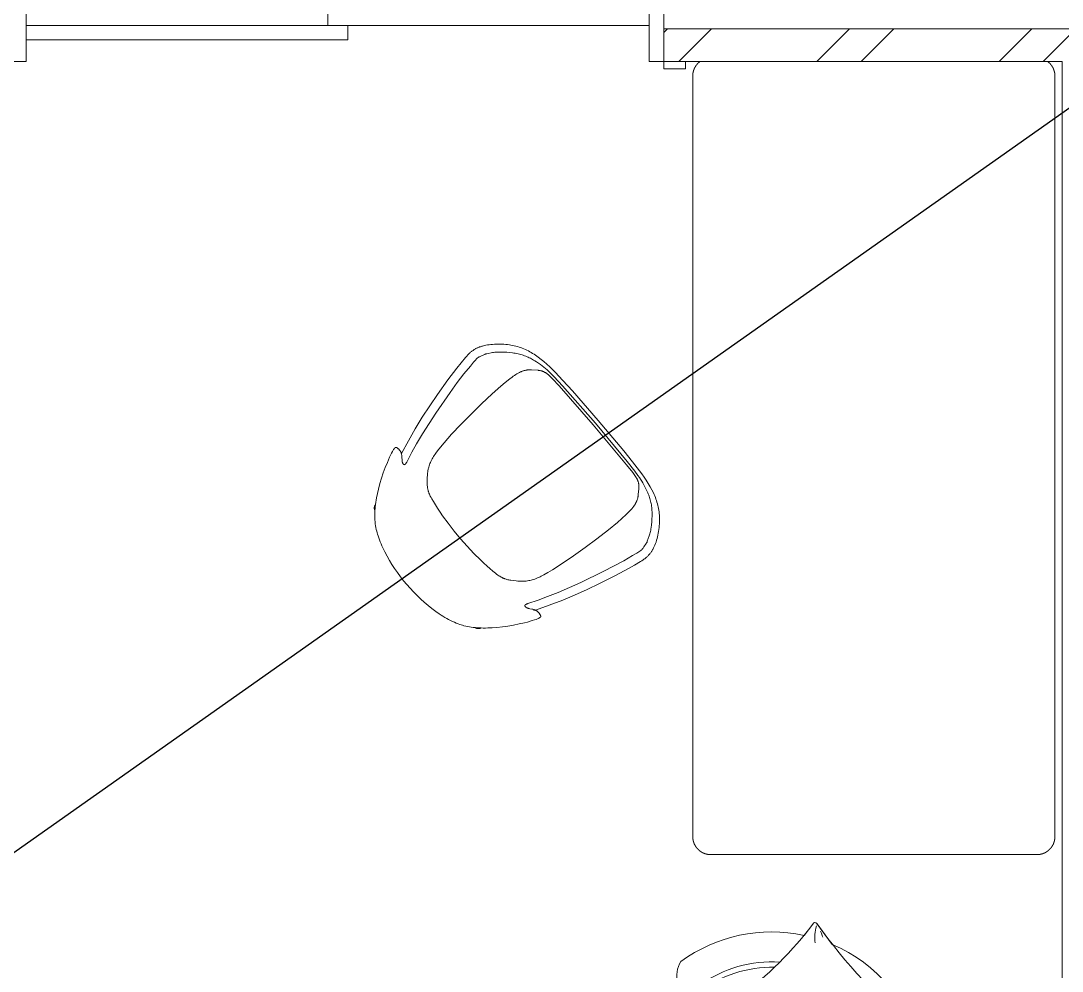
# Model space of a CAD drawing. Header units: millimetres. Extents: x -1971 to 39113, y -25802 to 13528.
# Drawn here: x 23679 to 26554, y 2747 to 5371 of the extents above; entities that cross this region are included whole.
import ezdxf

# ---------------------------------------------------------------- set-up
doc = ezdxf.new("R2010")
doc.units = ezdxf.units.MM
doc.linetypes.add('T-swing', pattern=[1.2, 0, -0.6, 0, -0.6])
for name, color, linetype, lineweight in [('A-DOOR', 31, 'Continuous', 9), ('A-DOOR-FRAM', 31, 'Continuous', 9), ('A-WALL', 113, 'Continuous', 18), ('A-WALL-PATT', 111, 'Continuous', 18), ('G Furniture_dwg', 8, 'Continuous', 9), ('ID_REVISION_MARKUP', 7, 'Continuous', 25), ('图层 01', 18, 'Continuous', 9)]:
    doc.layers.add(name, color=color, linetype=linetype, lineweight=lineweight)

# ---------------------------------------------------------------- blocks, each defined once
blk = doc.blocks.new('CE Double Sliding Glazed _Adjustable_ - Glazed Sliding Double 1800 x 2400-2163021-Ground Floor')
at = {"layer": 'A-DOOR', "linetype": 'T-swing'}
for p, q in [((-375.3, 178.6), (-308.1, 245.8)), ((-375.3, 178.6), (-308.1, 111.5)), ((-375.3, 178.6), (-80.3, 178.6)), ((58.3, 40), (945.8, 40)), ((-774.2, -40), (113.3, -40))]:
    blk.add_line(p, q, dxfattribs=at)
at = {"layer": 'A-DOOR'}
for p, q in [((-814.2, 120), (-874.2, 120)), ((-874.2, 120), (-874.2, 100)), ((-814.2, 100), (-814.2, 120)), ((1045.8, 120), (985.8, 120)), ((985.8, 120), (985.8, 100)), ((1045.8, 100), (1045.8, 120)), ((-814.2, 100), (-814.2, -100)), ((-774.2, 100), (-814.2, 100)), ((-774.2, -100), (-774.2, 100)), ((985.8, 100), (945.8, 100)), ((945.8, 100), (945.8, -100)), ((985.8, -100), (985.8, 100)), ((-874.2, -100), (-874.2, -120)), ((-814.2, -100), (-774.2, -100)), ((-814.2, -120), (-814.2, -100)), ((945.8, -100), (985.8, -100)), ((985.8, -100), (985.8, -120)), ((1045.8, -120), (1045.8, -100)), ((-874.2, -120), (-814.2, -120)), ((985.8, -120), (1045.8, -120))]:
    blk.add_line(p, q, dxfattribs=at)
at = {"layer": 'A-DOOR-FRAM'}
for p, q in [((58.3, 40), (945.8, 40)), ((58.3, 40), (58.3, 0)), ((945.8, 0), (58.3, 0)), ((-774.2, 0), (113.3, 0)), ((113.3, 0), (113.3, -40)), ((113.3, -40), (-774.2, -40))]:
    blk.add_line(p, q, dxfattribs=at)
blk = doc.blocks.new('G Furniture_dwg_G Furniture_dwg_G Furniture_dwg_QBLOCK2008022615002378-1786728-Ground Floor-2220990-Ground Floor-2332978-Ground Floor')
at = {"layer": '图层 01', "color": 8}
for points in [[(64.7, 156.2), (47.3, 188.4)], [(-265, 32.3), (-216.9, -157.7)], [(-296.6, -82.6), (-220.2, -206.7)]]:
    blk.add_lwpolyline(points, close=True, dxfattribs=at)
at = {"layer": '图层 01', "color": 8, "flags": 128}
for points in [[(382.6, -125.2), (400.3, -195.7), (400, -198.5), (398.8, -200.4), (397.7, -201.4), (396.3, -202.2)], [(400.4, -195.1), (400, -198.5), (398.8, -200.4), (397.7, -201.4), (396.3, -202.2), (352.3, -201.3)]]:
    blk.add_lwpolyline(points, dxfattribs=at)
at = {"layer": '图层 01', "color": 8}
for centre, radius, start, end in [((-5.1, 354.6), 67.4, 110.5648, 161.6512), ((-24.8, -6.6), 424.4, 343.7765, 90.5325), ((-21.5, 358.7), 50.7, 160.1639, 171.5746), ((-24.8, -6.6), 375.6, 97.1459, 277.7347), ((-21.5, 358.7), 50.7, 171.5746, 197.8923), ((-38, 353.3), 33.3, 197.8923, 274.6498), ((-24.8, -6.6), 326.8, 38.3551, 91.8274), ((-24.8, -6.6), 341.5, 36.5437, 89.6551), ((55, 189.6), 12.5, 54.7807, 190.1936), ((170.5, 1513.3), 1322.6, 265.2287, 277.6549), ((170.5, 1513.3), 1322.6, 265.2287, 277.6549), ((229.8, -2586.5), 2791.4, 87.6014, 93.4425), ((164.3, 390.5), 261.9, 295.5834, 314.1167), ((164.3, 390.5), 261.9, 295.5834, 314.1167), ((1889.4, 208.6), 1542.7, 180.227, 195.0994), ((-1971.9, -281.6), 2068.5, 1.6208, 13.1056), ((-1971.9, -281.6), 2068.5, 1.6208, 13.1056), ((55, 189.6), 7.83, 45.7723, 188.8571), ((55, 189.6), 7.83, 45.7723, 188.8571), ((-1972.9, -281.7), 2074.1, 1.6238, 13.1013), ((1246.2, 699), 1303.1, 203.0686, 213.2088), ((1246.2, 699), 1303.1, 203.0686, 213.2088), ((1349.2, 645.8), 1320.3, 202.4612, 209.9929), ((1349.2, 645.8), 1320.3, 202.4612, 209.9929), ((441.2, -83.7), 117.5, 223.2994, 246.4057), ((441.2, -83.7), 117.5, 223.2994, 246.4057), ((565, -62.7), 206.7, 207.326, 212.4717), ((565, -62.7), 206.7, 207.326, 212.4717), ((393.7, -195.9), 6.8, 292.9437, 22.9437), ((393.7, -195.9), 6.8, 292.9437, 22.9437), ((-24.8, -6.6), 326.8, 283.0531, 321.9239), ((-24.8, -6.6), 341.5, 285.2254, 324.2621), ((-24.8, -6.6), 424.4, 284.348, 332.7011), ((104.3, -222.6), 8.53, 183.4888, 288.9088), ((104.3, -222.6), 8.53, 183.4888, 288.9088), ((351.9, -1236.3), 1035.1, 87.5418, 103.6854), ((351.9, -1236.3), 1035.1, 87.5418, 103.6854), ((54.9, -357.9), 33.3, 100.2308, 176.9882), ((72.2, -358.8), 50.7, 176.9882, 203.3059), ((72.2, -358.8), 50.7, 203.3059, 214.7167), ((87, -350.7), 67.4, 213.2294, 264.3157)]:
    blk.add_arc(centre, radius, start, end, dxfattribs=at)
blk = doc.blocks.new('G Furniture_dwg_G Furniture_dwg_G Furniture_dwg_xfbdbnv-1786709-Ground Floor-2220968-Ground Floor-2332959-Ground Floor')
at = {"layer": '图层 01', "color": 8, "flags": 128}
for points in [[(15290.9, 10361), (15291.6, 10361.3), (15292.2, 10361.6), (15292.9, 10362), (15293.5, 10362.3), (15294.9, 10363.1), (15296.3, 10364), (15297.7, 10364.9), (15299, 10365.9), (15300.6, 10367.1), (15306.3, 10371.8), (15306.8, 10372.2), (15307.3, 10372.6), (15307.9, 10373), (15308.6, 10373.5), (15310.5, 10374.6), (15311, 10374.9), (15311.3, 10375.1), (15311.5, 10375.2), (15311.8, 10375.4), (15311.9, 10375.4), (15312.1, 10375.5), (15312.6, 10375.7), (15313.1, 10375.9), (15313.6, 10376.1), (15314.1, 10376.3), (15314.6, 10376.4), (15315, 10376.6), (15315.5, 10376.7), (15315.9, 10376.8), (15316.3, 10376.9), (15316.7, 10377), (15317.1, 10377), (15317.5, 10377.1), (15317.7, 10377.1), (15317.9, 10377.1), (15318.1, 10377.1), (15318.3, 10377.1), (15318.4, 10377.1), (15318.6, 10377.1), (15318.8, 10377.1), (15318.9, 10377.1), (15319.1, 10377.1), (15319.2, 10377.1), (15319.4, 10377.1), (15319.6, 10377.1), (15319.7, 10377), (15319.8, 10377), (15320, 10377), (15320.1, 10376.9), (15320.3, 10376.9), (15320.4, 10376.9), (15320.5, 10376.8), (15320.6, 10376.8), (15320.7, 10376.7), (15320.8, 10376.7), (15320.9, 10376.7), (15320.9, 10376.6), (15321, 10376.6), (15321, 10376.6), (15321.1, 10376.5), (15321.1, 10376.5), (15321.2, 10376.5), (15321.2, 10376.4), (15321.3, 10376.4), (15321.3, 10376.4), (15321.4, 10376.3), (15321.4, 10376.3), (15321.5, 10376.3), (15321.5, 10376.2), (15321.6, 10376.2), (15321.6, 10376.1), (15321.7, 10376.1), (15321.7, 10376), (15321.7, 10376), (15321.8, 10376), (15321.8, 10375.9), (15321.9, 10375.9), (15321.9, 10375.8), (15321.9, 10375.8), (15322, 10375.7), (15322, 10375.7), (15322, 10375.6), (15322.1, 10375.6), (15322.1, 10375.5), (15322.1, 10375.5), (15322.2, 10375.4), (15322.2, 10375.4), (15322.2, 10375.3), (15322.2, 10375.3), (15322.3, 10375.2), (15322.3, 10375.2), (15322.3, 10375.1), (15322.4, 10375), (15322.4, 10375), (15322.4, 10374.9), (15322.4, 10374.8), (15322.5, 10374.7), (15322.5, 10374.7), (15322.5, 10374.6), (15322.5, 10374.5), (15322.5, 10374.4), (15322.6, 10374.3), (15322.6, 10374.3), (15322.6, 10374.2), (15322.6, 10374), (15322.6, 10373.8), (15322.6, 10373.7), (15322.6, 10373.5), (15322.7, 10373.3), (15322.6, 10373.1), (15322.6, 10372.9), (15322.6, 10372.7), (15322.6, 10372.5), (15322.6, 10372.3), (15322.6, 10372.1), (15322.5, 10371.8), (15322.5, 10371.4), (15322.4, 10370.9), (15322.2, 10370.4), (15322.1, 10369.8), (15322, 10369.3), (15321.6, 10368.1), (15321.2, 10366.8), (15320.7, 10365.5), (15308.3, 10334.5), (15298.1, 10307), (15286.9, 10274.1), (15275.7, 10238.7), (15265.5, 10203.4), (15246.4, 10130.6), (15237.9, 10094.7), (15231.1, 10062.4), (15225.5, 10032.4), (15223.1, 10017.6), (15222, 10010.4), (15221.2, 10003.3), (15221.2, 10002.8), (15221.1, 10002.4), (15221.1, 10001.9), (15221.1, 10001.4), (15221.1, 10001), (15221.1, 10000.5), (15221.1, 10000), (15221.2, 9999.5), (15221.3, 9998.5), (15221.4, 9997.5), (15221.6, 9996.5), (15221.8, 9995.5), (15222, 9994.4), (15222.2, 9993.4), (15222.8, 9991.2), (15223.4, 9989.1), (15226.9, 9977.7), (15227.1, 9976.9), (15227.3, 9976.2), (15227.4, 9975.8), (15227.5, 9975.5), (15227.5, 9975.2), (15227.6, 9974.8), (15227.6, 9974.7), (15227.6, 9974.5), (15227.6, 9974.4), (15227.6, 9974.3), (15227.6, 9974.1), (15227.6, 9974), (15227.6, 9973.9), (15227.6, 9973.7), (15228.1, 9973), (15228.7, 9972.2), (15229.2, 9971.4), (15229.7, 9970.6), (15238.4, 9955.4), (15240, 9952.8), (15241.8, 9950), (15243.8, 9947.2), (15245.9, 9944.2), (15248.2, 9941.2), (15250.7, 9938.2), (15253.4, 9935), (15259.2, 9928.8), (15265.1, 9922.5), (15271.3, 9916.5), (15277.7, 9910.6), (15281, 9907.8), (15284.2, 9905), (15287.6, 9902.4), (15290.9, 9899.8), (15294.3, 9897.3), (15297.7, 9894.9), (15301.1, 9892.6), (15304.5, 9890.5), (15308, 9888.4), (15311.4, 9886.5), (15314.9, 9884.7), (15318.4, 9883.1), (15321.8, 9881.5), (15325.3, 9880), (15328.8, 9878.6), (15332.2, 9877.3), (15335.6, 9876.1), (15339, 9875), (15345.8, 9873), (15352.4, 9871.2), (15358.9, 9869.6), (15365.3, 9868.2), (15371.6, 9867), (15377.9, 9865.9), (15384.3, 9864.9), (15391, 9864.1), (15398, 9863.4), (15413.4, 9862.1), (15451.3, 9860.4), (15600.6, 9858.8), (15749.9, 9860.4), (15787.7, 9862.1), (15803.1, 9863.4), (15810.1, 9864.1), (15816.8, 9864.9), (15823.2, 9865.9), (15829.6, 9867), (15835.8, 9868.2), (15842.2, 9869.6), (15848.7, 9871.2), (15855.3, 9873), (15862.1, 9875), (15865.5, 9876.1), (15868.9, 9877.3), (15872.4, 9878.6), (15875.8, 9880), (15879.3, 9881.5), (15882.7, 9883.1), (15886.2, 9884.7), (15889.7, 9886.5), (15893.1, 9888.4), (15896.6, 9890.5), (15900, 9892.6), (15903.4, 9894.9), (15906.8, 9897.3), (15910.2, 9899.8), (15913.6, 9902.4), (15916.9, 9905), (15920.2, 9907.8), (15923.4, 9910.6), (15929.8, 9916.5), (15936, 9922.5), (15942, 9928.8), (15947.7, 9935), (15950.4, 9938.2), (15952.9, 9941.2), (15955.2, 9944.2), (15957.3, 9947.2), (15959.3, 9950), (15961.1, 9952.8), (15962.7, 9955.4), (15971.4, 9970.6), (15972, 9971.4), (15972.5, 9972.2), (15973, 9973), (15973.5, 9973.7), (15973.5, 9973.9), (15973.5, 9974), (15973.5, 9974.1), (15973.5, 9974.3), (15973.5, 9974.4), (15973.5, 9974.5), (15973.5, 9974.7), (15973.6, 9974.8), (15973.6, 9975.2), (15973.7, 9975.5), (15973.7, 9975.8), (15973.8, 9976.2), (15974, 9976.9), (15974.2, 9977.7), (15977.7, 9989.1), (15978.4, 9991.2), (15978.9, 9993.4), (15979.1, 9994.4), (15979.4, 9995.5), (15979.6, 9996.5), (15979.7, 9997.5), (15979.8, 9998.5), (15979.9, 9999.5), (15980, 10000), (15980, 10000.5), (15980, 10001), (15980, 10001.4), (15980, 10001.9), (15980, 10002.4), (15980, 10002.8), (15979.9, 10003.3), (15979.1, 10010.4), (15978, 10017.6), (15975.6, 10032.4), (15970, 10062.4), (15963.2, 10094.7), (15954.7, 10130.6), (15935.7, 10203.4), (15925.4, 10238.7), (15914.2, 10274.1), (15903, 10307), (15892.8, 10334.5), (15880.4, 10365.5), (15879.9, 10366.8), (15879.5, 10368.1), (15879.2, 10369.3), (15879, 10369.8), (15878.9, 10370.4), (15878.8, 10370.9), (15878.7, 10371.4), (15878.6, 10371.8), (15878.6, 10372.1), (15878.5, 10372.3), (15878.5, 10372.5), (15878.5, 10372.7), (15878.5, 10372.9), (15878.5, 10373.1), (15878.5, 10373.3), (15878.5, 10373.5), (15878.5, 10373.7), (15878.5, 10373.8), (15878.5, 10374), (15878.5, 10374.2), (15878.5, 10374.3), (15878.6, 10374.3), (15878.6, 10374.4), (15878.6, 10374.5), (15878.6, 10374.6), (15878.6, 10374.7), (15878.7, 10374.7), (15878.7, 10374.8), (15878.7, 10374.9), (15878.7, 10375), (15878.8, 10375), (15878.8, 10375.1), (15878.8, 10375.2), (15878.8, 10375.2), (15878.9, 10375.3), (15878.9, 10375.3), (15878.9, 10375.4), (15879, 10375.4), (15879, 10375.5), (15879, 10375.5), (15879, 10375.6), (15879.1, 10375.6), (15879.1, 10375.7), (15879.1, 10375.7), (15879.2, 10375.8), (15879.2, 10375.8), (15879.3, 10375.9), (15879.3, 10375.9), (15879.3, 10376), (15879.4, 10376), (15879.4, 10376), (15879.5, 10376.1), (15879.5, 10376.1), (15879.5, 10376.2), (15879.6, 10376.2), (15879.6, 10376.3), (15879.7, 10376.3), (15879.7, 10376.3), (15879.8, 10376.4), (15879.8, 10376.4), (15879.9, 10376.4), (15879.9, 10376.5), (15880, 10376.5), (15880, 10376.5), (15880.1, 10376.6), (15880.1, 10376.6), (15880.2, 10376.6), (15880.3, 10376.7), (15880.3, 10376.7), (15880.4, 10376.7), (15880.5, 10376.8), (15880.6, 10376.8), (15880.7, 10376.9), (15880.9, 10376.9), (15881, 10376.9), (15881.1, 10377), (15881.3, 10377), (15881.4, 10377), (15881.6, 10377.1), (15881.7, 10377.1), (15881.9, 10377.1), (15882, 10377.1), (15882.2, 10377.1), (15882.4, 10377.1), (15882.5, 10377.1), (15882.7, 10377.1), (15882.9, 10377.1), (15883, 10377.1), (15883.2, 10377.1), (15883.4, 10377.1), (15883.6, 10377.1), (15884, 10377), (15884.4, 10377), (15884.8, 10376.9), (15885.2, 10376.8), (15885.6, 10376.7), (15886.1, 10376.6), (15886.5, 10376.4), (15887, 10376.3), (15887.5, 10376.1), (15888, 10375.9), (15888.5, 10375.7), (15889, 10375.5), (15889.7, 10375.2), (15890.3, 10374.8), (15890.9, 10374.5), (15891.5, 10374.1), (15892.1, 10373.7), (15892.7, 10373.4), (15893.3, 10373), (15893.8, 10372.6), (15894.8, 10371.8), (15895.8, 10371), (15900.5, 10367.1), (15901.3, 10366.5), (15902.1, 10365.9), (15903.5, 10364.9), (15905, 10363.9), (15906.3, 10363.1), (15906.9, 10362.7), (15907.3, 10362.5), (15907.6, 10362.3), (15908.3, 10361.9), (15909, 10361.6), (15909.7, 10361.2), (15910.4, 10360.9), (15926, 10319.7), (15941, 10278.1), (15952.8, 10242.5), (15964.4, 10202.7), (15975, 10162.7), (15987.9, 10110.4), (15997.3, 10067.4), (16001.2, 10047), (16004.6, 10026.5), (16005.4, 10021.3), (16006, 10016.1), (16006.2, 10013.5), (16006.4, 10010.8), (16006.5, 10008.2), (16006.6, 10005.5), (16006.6, 10003.5), (16006.5, 10001.5), (16006.4, 9999.5), (16006.2, 9997.5), (16006, 9995.5), (16005.8, 9993.5), (16005.5, 9991.5), (16005.2, 9989.5), (16004.8, 9987.5), (16004.4, 9985.5), (16003.9, 9983.5), (16003.4, 9981.5), (16002.9, 9979.6), (16002.3, 9977.7), (16001.7, 9975.7), (16001, 9973.8), (16000.1, 9971.7), (15999.2, 9969.5), (15998.3, 9967.3), (15997.3, 9965.2), (15996.3, 9963.1), (15995.2, 9961), (15992.9, 9956.8), (15990.3, 9952.3), (15987.5, 9947.8), (15984.6, 9943.4), (15981.5, 9939.1), (15978.2, 9934.5), (15974.6, 9930.1), (15971, 9925.7), (15967.3, 9921.4), (15963.5, 9917.2), (15959.5, 9913.1), (15955.5, 9909.2), (15951.3, 9905.3), (15947.5, 9901.9), (15943.7, 9898.6), (15939.8, 9895.4), (15935.8, 9892.3), (15931.7, 9889.3), (15927.6, 9886.5), (15923.3, 9883.7), (15919, 9881.1), (15914.7, 9878.7), (15910.3, 9876.4), (15905.8, 9874.3), (15901.3, 9872.3), (15896.7, 9870.4), (15892, 9868.6), (15887.4, 9866.9), (15882.6, 9865.4), (15877.8, 9863.9), (15873, 9862.5), (15863.2, 9860.1), (15852.4, 9857.7), (15841.6, 9855.7), (15830, 9853.9), (15818.5, 9852.5), (15806.9, 9851.5), (15795.2, 9850.6), (15761.5, 9849), (15719.2, 9847.9), (15600, 9847.1), (15481.5, 9847.9), (15439.3, 9849), (15405.6, 9850.6), (15394, 9851.5), (15382.4, 9852.6), (15370.9, 9853.9), (15359.4, 9855.7), (15348.6, 9857.7), (15337.8, 9860.1), (15328, 9862.6), (15323.2, 9863.9), (15318.4, 9865.4), (15313.6, 9867), (15308.9, 9868.6), (15304.3, 9870.4), (15299.7, 9872.3), (15295.2, 9874.4), (15290.7, 9876.5), (15286.3, 9878.8), (15282, 9881.2), (15277.6, 9883.8), (15273.4, 9886.6), (15269.2, 9889.4), (15265.2, 9892.4), (15261.2, 9895.5), (15257.2, 9898.7), (15253.4, 9902), (15249.6, 9905.4), (15245.5, 9909.3), (15241.5, 9913.3), (15237.6, 9917.3), (15233.7, 9921.5), (15230, 9925.8), (15226.4, 9930.1), (15222.9, 9934.6), (15219.6, 9939.1), (15216.5, 9943.4), (15213.6, 9947.8), (15210.8, 9952.3), (15208.2, 9956.9), (15205.9, 9961), (15204.9, 9963.1), (15203.8, 9965.2), (15202.8, 9967.3), (15201.9, 9969.5), (15201, 9971.7), (15200.1, 9973.8), (15199.5, 9975.7), (15198.8, 9977.7), (15198.3, 9979.6), (15197.7, 9981.5), (15197.2, 9983.5), (15196.8, 9985.5), (15196.3, 9987.5), (15196, 9989.5), (15195.6, 9991.5), (15195.4, 9993.5), (15195.1, 9995.5), (15194.9, 9997.5), (15194.7, 9999.5), (15194.6, 10001.5), (15194.6, 10003.5), (15194.5, 10005.5), (15194.6, 10008.2), (15194.7, 10010.8), (15194.9, 10013.5), (15195.1, 10016.1), (15195.8, 10021.3), (15196.5, 10026.5), (15199.9, 10047), (15203.8, 10067.4), (15213.2, 10110.4), (15226.1, 10162.7), (15236.7, 10202.7), (15248.3, 10242.5), (15261.2, 10281.2), (15275.1, 10319.7), (15290.9, 10361), (15290.1, 10360.6), (15289.5, 10360.4), (15288.8, 10360.1), (15288.2, 10359.9), (15287.5, 10359.7), (15286.8, 10359.5), (15286.2, 10359.3), (15285.5, 10359.1), (15284.8, 10359), (15284.1, 10358.9), (15283.4, 10358.7), (15282.7, 10358.6), (15282, 10358.5), (15281.3, 10358.5), (15280.7, 10358.4), (15280, 10358.4), (15279, 10358.4), (15277.9, 10358.4), (15276.8, 10358.4), (15275.7, 10358.5), (15274.6, 10358.6), (15273.4, 10358.8), (15272.3, 10358.9), (15271.1, 10359.1), (15270.4, 10359.2), (15269.6, 10359.4), (15269.2, 10359.5), (15268.9, 10359.6), (15268.5, 10359.7), (15268.1, 10359.8), (15267.9, 10359.9), (15267.7, 10360), (15267.4, 10360.1), (15267.3, 10360.1), (15267.2, 10360.2), (15267.1, 10360.3), (15266.9, 10360.3), (15266.8, 10360.4), (15266.7, 10360.5), (15266.6, 10360.5), (15266.5, 10360.6), (15266.4, 10360.7), (15266.3, 10360.8), (15266.2, 10360.8), (15266.2, 10360.9), (15266.1, 10360.9), (15266.1, 10361), (15266, 10361.1), (15266, 10361.2), (15265.9, 10361.2), (15265.9, 10361.3), (15265.8, 10361.4), (15265.8, 10361.4), (15265.7, 10361.5), (15265.7, 10361.6), (15265.6, 10361.7), (15265.6, 10361.8), (15265.6, 10361.8), (15265.5, 10361.9), (15265.5, 10362), (15265.5, 10362.1), (15265.4, 10362.2), (15265.4, 10362.3), (15265.4, 10362.3), (15265.3, 10362.4), (15265.3, 10362.5), (15265.3, 10362.6), (15265.3, 10362.7), (15265.3, 10362.8), (15265.3, 10362.9), (15265.3, 10363), (15265.3, 10363), (15265.2, 10363.1), (15265.2, 10363.2), (15265.2, 10363.3), (15265.2, 10363.8), (15265.2, 10364.3), (15265.2, 10364.8), (15265.3, 10365.3), (15265.3, 10365.8), (15265.3, 10366.2), (15265.4, 10366.7), (15265.5, 10367.2), (15265.5, 10367.7), (15265.6, 10368.2), (15265.7, 10368.7), (15265.8, 10369.2), (15265.9, 10369.6), (15266, 10370.1), (15266.1, 10370.6), (15266.3, 10371.1), (15266.8, 10372.9), (15267.6, 10375.3), (15268.5, 10377.7), (15270.3, 10382.4), (15273, 10388.6), (15275.8, 10394.8), (15283.3, 10410.2), (15291.3, 10425.4), (15299.6, 10440.1), (15308.3, 10454.7), (15317.4, 10468.9), (15327, 10482.9), (15334.9, 10493.8), (15343.2, 10504.5), (15347.5, 10509.7), (15351.9, 10514.9), (15356.4, 10519.9), (15361, 10524.9), (15365, 10528.9), (15369, 10532.9), (15373.1, 10536.8), (15377.3, 10540.5), (15381.5, 10544.2), (15385.9, 10547.7), (15390.4, 10551.2), (15395, 10554.5), (15399.9, 10557.8), (15405, 10560.9), (15410.1, 10563.9), (15415.3, 10566.7), (15419.6, 10568.9), (15424, 10571), (15428.4, 10573), (15432.8, 10574.9), (15438.9, 10577.3), (15445.1, 10579.6), (15451.3, 10581.8), (15457.5, 10583.9), (15463.8, 10585.8), (15470.1, 10587.6), (15482.8, 10590.9), (15497, 10594.1), (15511.3, 10596.9), (15525.6, 10599.2), (15540, 10601.1), (15555.1, 10602.6), (15570.2, 10603.7), (15585.3, 10604.4), (15600.5, 10604.6), (15615.6, 10604.4), (15630.7, 10603.7), (15645.7, 10602.6), (15660.7, 10601.1), (15675.2, 10599.2), (15689.7, 10596.9), (15704, 10594.2), (15718.3, 10590.9), (15731, 10587.6), (15737.3, 10585.8), (15743.5, 10583.9), (15749.7, 10581.9), (15755.9, 10579.7), (15762, 10577.4), (15768.1, 10574.9), (15774, 10572.4), (15779.7, 10569.8), (15785.4, 10566.9), (15791, 10563.9), (15794.9, 10561.7), (15798.7, 10559.4), (15802.5, 10556.9), (15806.2, 10554.4), (15810.8, 10551.1), (15815.2, 10547.7), (15819.6, 10544.1), (15823.9, 10540.5), (15828.1, 10536.7), (15832.2, 10532.8), (15836.2, 10528.8), (15840.2, 10524.8), (15844.8, 10519.8), (15849.3, 10514.8), (15853.6, 10509.7), (15857.9, 10504.5), (15866.2, 10493.8), (15874.2, 10482.9), (15883.7, 10468.9), (15892.8, 10454.7), (15901.5, 10440.2), (15909.8, 10425.4), (15917.8, 10410.2), (15921.6, 10402.5), (15925.4, 10394.8), (15928.2, 10388.6), (15930.8, 10382.4), (15932.7, 10377.7), (15933.5, 10375.3), (15934.3, 10372.9), (15934.9, 10371.1), (15935, 10370.6), (15935.1, 10370.1), (15935.2, 10369.6), (15935.3, 10369.2), (15935.4, 10368.7), (15935.5, 10368.2), (15935.6, 10367.7), (15935.7, 10367.2), (15935.7, 10366.7), (15935.8, 10366.2), (15935.8, 10365.8), (15935.8, 10365.3), (15935.9, 10364.8), (15935.9, 10364.3), (15935.9, 10363.8), (15935.9, 10363.3), (15935.9, 10363.2), (15935.9, 10363.1), (15935.9, 10363), (15935.9, 10363), (15935.9, 10362.9), (15935.8, 10362.8), (15935.8, 10362.7), (15935.8, 10362.6), (15935.8, 10362.5), (15935.8, 10362.4), (15935.7, 10362.3), (15935.7, 10362.3), (15935.7, 10362.2), (15935.7, 10362.1), (15935.6, 10362), (15935.6, 10361.9), (15935.6, 10361.8), (15935.5, 10361.8), (15935.5, 10361.7), (15935.4, 10361.6), (15935.4, 10361.5), (15935.4, 10361.4), (15935.3, 10361.4), (15935.3, 10361.3), (15935.2, 10361.2), (15935.2, 10361.2), (15935.1, 10361.1), (15935.1, 10361), (15935, 10360.9), (15934.9, 10360.9), (15934.9, 10360.8), (15934.8, 10360.8), (15934.7, 10360.7), (15934.6, 10360.6), (15934.5, 10360.5), (15934.4, 10360.5), (15934.3, 10360.4), (15934.2, 10360.3), (15934.1, 10360.3), (15934, 10360.2), (15933.9, 10360.2), (15933.7, 10360.1), (15933.6, 10360.1), (15933.5, 10360), (15933.2, 10359.9), (15933, 10359.8), (15932.6, 10359.7), (15932.2, 10359.6), (15931.9, 10359.5), (15931.5, 10359.4), (15930.8, 10359.2), (15930, 10359.1), (15928.9, 10358.9), (15927.8, 10358.8), (15926.7, 10358.6), (15925.6, 10358.5), (15924.5, 10358.4), (15923.4, 10358.4), (15922.3, 10358.4), (15921.2, 10358.4), (15920.5, 10358.4), (15919.8, 10358.5), (15919.1, 10358.5), (15918.4, 10358.6), (15917.7, 10358.7), (15917, 10358.9), (15916.3, 10359), (15915.7, 10359.1), (15915, 10359.3), (15914.3, 10359.5), (15913.6, 10359.7), (15913, 10359.9), (15912.3, 10360.1), (15911.7, 10360.4), (15911, 10360.6), (15910.4, 10360.9), (15910.4, 10360.9), (15910.4, 10360.9), (15910.4, 10360.9), (15910.4, 10360.9), (15910.4, 10360.9), (15910.4, 10360.9), (15910.4, 10360.9), (15910.4, 10360.9), (15910.4, 10360.9), (15910.4, 10360.9), (15910.4, 10360.9), (15910.4, 10360.9), (15910.4, 10360.9), (15910.4, 10360.9), (15910.4, 10360.9), (15910.4, 10360.9), (15910.4, 10360.9), (15910.4, 10360.9), (15910.4, 10360.9), (15910.4, 10360.9), (15910.4, 10360.9), (15910.4, 10360.9), (15910.4, 10360.9), (15910.4, 10360.9), (15910.4, 10360.9), (15910.4, 10361), (15910.4, 10361), (15910.4, 10361), (15910.4, 10361), (15910.4, 10361), (15910.4, 10361), (15910.4, 10361), (15910.3, 10361.1), (15910.3, 10361.1), (15908.9, 10362.6), (15908.7, 10362.8), (15908.5, 10363), (15908.4, 10363.2), (15908.2, 10363.4), (15908.1, 10363.6), (15907.9, 10363.8), (15907.8, 10364), (15907.7, 10364.2), (15907.6, 10364.3), (15907.6, 10364.4), (15907.5, 10364.5), (15907.5, 10364.5), (15907.4, 10364.6), (15907.4, 10364.7), (15907.4, 10364.7), (15907.4, 10364.7), (15907.4, 10364.8), (15907.3, 10364.8), (15907.3, 10364.8), (15907.3, 10364.9), (15907.3, 10364.9), (15907.3, 10364.9), (15907.3, 10364.9), (15907.3, 10364.9), (15907.3, 10364.9), (15907.3, 10365), (15907.3, 10365), (15907.3, 10365), (15907.3, 10365), (15907.3, 10365), (15907.3, 10365), (15907.3, 10365), (15907.3, 10365), (15907.3, 10365), (15907.3, 10365), (15907.3, 10365.1), (15907.3, 10365.1), (15907.3, 10365.1), (15907.3, 10365.1), (15907.3, 10365.1), (15907.3, 10365.1), (15907.3, 10365.1), (15907.3, 10365.1), (15907.3, 10365.1), (15907.3, 10365.1), (15907.3, 10365.1), (15907.3, 10365.1), (15907.3, 10365.1), (15907.3, 10365.1), (15907.3, 10365.1), (15907.3, 10365.1), (15907.3, 10365.1), (15907.3, 10365.1), (15907.3, 10365.1), (15907.3, 10365.2), (15907.4, 10365.2), (15907.4, 10365.2)], [(15356.9, 10520.4), (15357, 10520.9), (15357.1, 10521.4), (15357.2, 10521.8), (15357.3, 10522.3), (15357.5, 10522.7), (15357.7, 10523.2), (15357.8, 10523.6), (15358, 10524.1), (15358.3, 10524.5), (15358.5, 10525), (15358.7, 10525.4), (15359, 10525.8), (15359.3, 10526.3), (15359.6, 10526.7), (15359.9, 10527.1), (15360.2, 10527.4), (15360.5, 10527.8), (15360.8, 10528.2), (15361.2, 10528.5), (15361.6, 10528.9), (15361.9, 10529.2), (15362.3, 10529.5), (15362.7, 10529.8), (15363.1, 10530.1), (15363.5, 10530.4), (15363.9, 10530.7), (15364.4, 10530.9), (15364.8, 10531.1), (15365.2, 10531.3), (15365.6, 10531.5), (15366.1, 10531.7), (15366.5, 10531.9), (15366.8, 10532), (15367, 10532.1), (15367.3, 10532.1), (15367.5, 10532.2), (15367.8, 10532.3), (15368, 10532.4), (15368.3, 10532.4), (15368.6, 10532.5)], [(15844.2, 10520.4), (15844.1, 10520.9), (15844, 10521.4), (15843.9, 10521.8), (15843.8, 10522.3), (15843.6, 10522.7), (15843.5, 10523.2), (15843.3, 10523.6), (15843.1, 10524.1), (15842.9, 10524.5), (15842.6, 10525), (15842.4, 10525.4), (15842.1, 10525.8), (15841.8, 10526.3), (15841.6, 10526.7), (15841.3, 10527.1), (15840.9, 10527.4), (15840.6, 10527.8), (15840.3, 10528.2), (15839.9, 10528.5), (15839.6, 10528.9), (15839.2, 10529.2), (15838.8, 10529.5), (15838.4, 10529.8), (15838, 10530.1), (15837.6, 10530.4), (15837.2, 10530.7), (15836.8, 10530.9), (15836.3, 10531.1), (15835.9, 10531.3), (15835.5, 10531.5), (15835, 10531.7), (15834.6, 10531.9), (15834.3, 10532), (15834.1, 10532.1), (15833.8, 10532.1), (15833.6, 10532.2), (15833.3, 10532.3), (15833.1, 10532.4), (15832.8, 10532.4), (15832.6, 10532.5)]]:
    blk.add_lwpolyline(points, dxfattribs=at)
at = {"layer": '图层 01', "color": 8}
blk.add_lwpolyline([(15379.5, 10330.9), (15381.7, 10333.6), (15383.9, 10336.2), (15386.4, 10339), (15388.9, 10341.7), (15391.9, 10344.7), (15394.9, 10347.6), (15401.6, 10353.8), (15407, 10358.6), (15409.5, 10360.6), (15412, 10362.6), (15414.3, 10364.3), (15416.7, 10366), (15418.8, 10367.4), (15421.1, 10368.8), (15422.3, 10369.5), (15423.6, 10370.3), (15424.9, 10370.9), (15426.2, 10371.6), (15427.6, 10372.2), (15428.9, 10372.8), (15430.3, 10373.4), (15431.6, 10374), (15433.2, 10374.5), (15434.8, 10375.1), (15437.9, 10376.1), (15441.1, 10377.1), (15444.3, 10377.9), (15449, 10379), (15453.7, 10380.1), (15463.1, 10381.8), (15474.6, 10383.7), (15486.2, 10385.3), (15499.8, 10387), (15513.5, 10388.3), (15540.9, 10390.3), (15570.9, 10391.6), (15600.9, 10392.1), (15630.7, 10391.6), (15660.4, 10390.3), (15687.8, 10388.3), (15701.4, 10386.9), (15715, 10385.3), (15726.6, 10383.7), (15738.2, 10381.8), (15747.5, 10380), (15752.2, 10379), (15756.8, 10377.9), (15760, 10377.1), (15763.3, 10376.1), (15764.9, 10375.6), (15766.5, 10375.1), (15768.1, 10374.5), (15769.6, 10373.9), (15771, 10373.4), (15772.3, 10372.8), (15773.6, 10372.2), (15774.9, 10371.6), (15776.2, 10370.9), (15777.5, 10370.2), (15778.8, 10369.5), (15780, 10368.8), (15782.3, 10367.4), (15784.4, 10366), (15786.8, 10364.3), (15789.1, 10362.6), (15791.6, 10360.6), (15794.1, 10358.6), (15799.6, 10353.8), (15806.3, 10347.5), (15809.3, 10344.6), (15812.3, 10341.5), (15814.8, 10338.9), (15817.3, 10336.1), (15819.5, 10333.6), (15821.6, 10330.9), (15822.7, 10329.5), (15823.8, 10328), (15825.9, 10324.9), (15827.9, 10321.8), (15829.8, 10318.6), (15831.6, 10315.4), (15833.3, 10312.1), (15834.9, 10308.7), (15836.4, 10305.3), (15838, 10301.4), (15839.4, 10297.4), (15840.8, 10293.4), (15842, 10289.3), (15843.1, 10285.2), (15844.2, 10281.1), (15846, 10272.8), (15848.6, 10259.2), (15851.5, 10242.5), (15856.3, 10208.6), (15860.7, 10168.4), (15864.6, 10124.6), (15867.6, 10081), (15869.5, 10037.3), (15870.1, 10002.2), (15869.9, 9984.7), (15869.3, 9967.2), (15868.8, 9958.5), (15868.4, 9954.1), (15868, 9949.8), (15867.4, 9945.5), (15866.8, 9941.2), (15866.4, 9939), (15865.9, 9936.9), (15865.4, 9934.8), (15864.9, 9932.7), (15864, 9929.5), (15863.6, 9927.9), (15863.1, 9926.3), (15862.5, 9924.7), (15861.9, 9923.2), (15861.3, 9921.6), (15860.7, 9920.1), (15860, 9918.6), (15859.3, 9917.1), (15858.6, 9915.6), (15857.8, 9914.1), (15857, 9912.7), (15856.2, 9911.3), (15855.3, 9909.9), (15854.4, 9908.5), (15852.9, 9906.5), (15852.1, 9905.4), (15851.3, 9904.4), (15849.4, 9902.2), (15848.5, 9901.2), (15847.5, 9900.1), (15835.3, 9887.9), (15833.4, 9886), (15832.5, 9885.1), (15831.5, 9884.2), (15830, 9882.9), (15828.4, 9881.6), (15827.5, 9880.8), (15826.5, 9880.1), (15825.6, 9879.5), (15824.6, 9878.8), (15823.6, 9878.2), (15822.6, 9877.6), (15821.6, 9877.1), (15820.5, 9876.5), (15819.5, 9876), (15818.4, 9875.5), (15817.3, 9875.1), (15816.2, 9874.7), (15815.1, 9874.3), (15814, 9873.9), (15812.9, 9873.5), (15811.8, 9873.2), (15810.5, 9872.9), (15809.2, 9872.5), (15807.9, 9872.2), (15806.6, 9872), (15803.9, 9871.5), (15801.2, 9871.1), (15797.6, 9870.7), (15793.9, 9870.3), (15786.5, 9869.8), (15756.3, 9868.4), (15599.5, 9867), (15444.2, 9868.5), (15414.4, 9869.8), (15407.1, 9870.3), (15403.4, 9870.7), (15399.8, 9871.1), (15397.1, 9871.5), (15394.5, 9872), (15393.2, 9872.3), (15391.9, 9872.6), (15390.6, 9872.9), (15389.3, 9873.2), (15388.2, 9873.5), (15387, 9873.9), (15385.9, 9874.3), (15384.8, 9874.7), (15383.8, 9875.1), (15382.7, 9875.6), (15381.6, 9876), (15380.6, 9876.5), (15379.5, 9877.1), (15378.5, 9877.6), (15377.5, 9878.2), (15376.5, 9878.8), (15375.5, 9879.5), (15374.6, 9880.1), (15373.6, 9880.8), (15372.7, 9881.6), (15371.1, 9882.9), (15369.6, 9884.2), (15369.1, 9884.6), (15368.6, 9885.1), (15367.7, 9886), (15353.7, 9900.1), (15351.7, 9902.2), (15350.8, 9903.3), (15349.8, 9904.4), (15349, 9905.4), (15348.3, 9906.4), (15346.7, 9908.5), (15345.8, 9909.9), (15344.9, 9911.3), (15344.1, 9912.7), (15343.3, 9914.1), (15342.5, 9915.6), (15341.8, 9917.1), (15341.1, 9918.6), (15340.4, 9920.1), (15339.8, 9921.6), (15339.2, 9923.2), (15338.6, 9924.7), (15338.1, 9926.3), (15337.6, 9927.9), (15337.1, 9929.5), (15336.2, 9932.7), (15335.7, 9934.8), (15335.2, 9936.9), (15334.8, 9939), (15334.4, 9941.2), (15333.7, 9945.5), (15333.1, 9949.8), (15332.7, 9954.1), (15332.3, 9958.5), (15331.8, 9967.2), (15331.2, 9984.7), (15331, 10002.2), (15331.7, 10037.3), (15333.6, 10081), (15336.5, 10124.6), (15340.4, 10168.4), (15344.8, 10208.6), (15349.6, 10242.5), (15352.5, 10259.2), (15355.1, 10273), (15357, 10281.3), (15358, 10285.4), (15359.2, 10289.4), (15360.4, 10293.5), (15361.7, 10297.5), (15363.1, 10301.4), (15364.7, 10305.4), (15366.2, 10308.7), (15367.8, 10312.1), (15369.5, 10315.4), (15371.3, 10318.6), (15373.2, 10321.8), (15375.2, 10324.9), (15377.3, 10328), (15378.4, 10329.5)], close=True, dxfattribs=at)
blk = doc.blocks.new('G Furniture_dwg_G Furniture_dwg-1631897-Ground Floor-2332981-Ground Floor')
at = {"layer": 'G Furniture_dwg'}
for p, q in [((63772.9, 26315.5), (63772.9, 24215.5)), ((64772.9, 24215.5), (64772.9, 26315.5)), ((63822.9, 24165.5), (64722.9, 24165.5))]:
    blk.add_line(p, q, dxfattribs=at)
for points in [[(63792.6, 26355.3), (63792.3, 26355.1), (63792, 26354.9), (63791.7, 26354.6), (63791.4, 26354.4), (63791.1, 26354.2), (63790.8, 26353.9), (63790.5, 26353.7), (63790.2, 26353.4), (63789.9, 26353.2), (63789.7, 26352.9), (63789.4, 26352.7), (63789.1, 26352.4), (63788.8, 26352.2), (63788.6, 26351.9), (63788.3, 26351.7), (63788, 26351.4), (63787.7, 26351.1), (63787.5, 26350.9), (63787.2, 26350.6), (63787, 26350.3), (63786.7, 26350.1), (63786.4, 26349.8), (63786.2, 26349.5), (63785.9, 26349.2), (63785.7, 26349), (63785.4, 26348.7), (63785.2, 26348.4), (63784.9, 26348.1), (63784.7, 26347.8), (63784.4, 26347.5), (63784.2, 26347.3), (63784, 26347), (63783.7, 26346.7), (63783.5, 26346.4), (63783.3, 26346.1), (63783, 26345.8), (63782.8, 26345.5), (63782.6, 26345.2), (63782.4, 26344.9), (63782.1, 26344.6), (63781.9, 26344.3), (63781.7, 26344), (63781.5, 26343.7), (63781.3, 26343.3), (63781.1, 26343), (63780.9, 26342.7), (63780.7, 26342.4), (63780.5, 26342.1), (63780.3, 26341.8), (63780.1, 26341.5), (63779.9, 26341.2), (63779.7, 26340.8), (63779.5, 26340.5), (63779.4, 26340.2), (63779.2, 26339.9), (63779, 26339.5), (63778.8, 26339.2), (63778.6, 26338.9), (63778.5, 26338.6), (63778.3, 26338.2), (63778.1, 26337.9), (63778, 26337.6), (63777.8, 26337.3), (63777.7, 26336.9), (63777.5, 26336.6), (63777.4, 26336.3), (63777.2, 26335.9), (63777.1, 26335.6), (63776.9, 26335.3), (63776.8, 26334.9), (63776.6, 26334.6), (63776.5, 26334.3), (63776.4, 26333.9), (63776.2, 26333.6), (63776.1, 26333.3), (63776, 26332.9), (63775.9, 26332.6), (63775.7, 26332.3), (63775.6, 26331.9), (63775.5, 26331.6), (63775.4, 26331.2), (63775.3, 26330.9), (63775.2, 26330.6), (63775.1, 26330.2), (63775, 26329.9), (63774.9, 26329.5), (63774.8, 26329.2), (63774.7, 26328.9), (63774.6, 26328.5), (63774.5, 26328.2), (63774.4, 26327.8), (63774.3, 26327.5), (63774.2, 26327.2), (63774.1, 26326.8), (63774.1, 26326.5), (63774, 26326.2), (63773.9, 26325.8), (63773.9, 26325.5), (63773.8, 26325.1), (63773.7, 26324.8), (63773.7, 26324.5), (63773.6, 26324.1), (63773.5, 26323.8), (63773.5, 26323.5), (63773.4, 26323.1), (63773.4, 26322.8), (63773.3, 26322.4), (63773.3, 26322.1), (63773.2, 26321.8), (63773.2, 26321.4), (63773.2, 26321.1), (63773.1, 26320.8), (63773.1, 26320.4), (63773.1, 26320.1), (63773, 26319.8), (63773, 26319.5), (63773, 26319.1), (63773, 26318.8), (63772.9, 26318.5), (63772.9, 26318.1), (63772.9, 26317.8), (63772.9, 26317.5), (63772.9, 26317.2), (63772.9, 26316.8), (63772.9, 26316.5), (63772.9, 26316.2), (63772.9, 26315.9), (63772.9, 26315.5)], [(64772.9, 26315.5), (64772.9, 26315.9), (64772.9, 26316.2), (64772.8, 26316.5), (64772.8, 26316.8), (64772.8, 26317.2), (64772.8, 26317.5), (64772.8, 26317.8), (64772.8, 26318.1), (64772.8, 26318.5), (64772.7, 26318.8), (64772.7, 26319.1), (64772.7, 26319.5), (64772.7, 26319.8), (64772.6, 26320.1), (64772.6, 26320.4), (64772.6, 26320.8), (64772.5, 26321.1), (64772.5, 26321.4), (64772.5, 26321.8), (64772.4, 26322.1), (64772.4, 26322.4), (64772.3, 26322.8), (64772.3, 26323.1), (64772.2, 26323.5), (64772.2, 26323.8), (64772.1, 26324.1), (64772.1, 26324.5), (64772, 26324.8), (64771.9, 26325.1), (64771.9, 26325.5), (64771.8, 26325.8), (64771.7, 26326.2), (64771.6, 26326.5), (64771.6, 26326.8), (64771.5, 26327.2), (64771.4, 26327.5), (64771.3, 26327.8), (64771.2, 26328.2), (64771.1, 26328.5), (64771, 26328.9), (64771, 26329.2), (64770.9, 26329.5), (64770.8, 26329.9), (64770.7, 26330.2), (64770.5, 26330.6), (64770.4, 26330.9), (64770.3, 26331.2), (64770.2, 26331.6), (64770.1, 26331.9), (64770, 26332.3), (64769.9, 26332.6), (64769.7, 26332.9), (64769.6, 26333.3), (64769.5, 26333.6), (64769.3, 26333.9), (64769.2, 26334.3), (64769.1, 26334.6), (64768.9, 26334.9), (64768.8, 26335.3), (64768.7, 26335.6), (64768.5, 26335.9), (64768.4, 26336.3), (64768.2, 26336.6), (64768, 26336.9), (64767.9, 26337.3), (64767.7, 26337.6), (64767.6, 26337.9), (64767.4, 26338.2), (64767.2, 26338.6), (64767.1, 26338.9), (64766.9, 26339.2), (64766.7, 26339.5), (64766.5, 26339.9), (64766.4, 26340.2), (64766.2, 26340.5), (64766, 26340.8), (64765.8, 26341.2), (64765.6, 26341.5), (64765.4, 26341.8), (64765.2, 26342.1), (64765, 26342.4), (64764.8, 26342.7), (64764.6, 26343), (64764.4, 26343.3), (64764.2, 26343.7), (64764, 26344), (64763.8, 26344.3), (64763.6, 26344.6), (64763.3, 26344.9), (64763.1, 26345.2), (64762.9, 26345.5), (64762.7, 26345.8), (64762.4, 26346.1), (64762.2, 26346.4), (64762, 26346.7), (64761.7, 26347), (64761.5, 26347.3), (64761.3, 26347.5), (64761, 26347.8), (64760.8, 26348.1), (64760.5, 26348.4), (64760.3, 26348.7), (64760, 26349), (64759.8, 26349.2), (64759.5, 26349.5), (64759.3, 26349.8), (64759, 26350.1), (64758.8, 26350.3), (64758.5, 26350.6), (64758.2, 26350.9), (64758, 26351.1), (64757.7, 26351.4), (64757.4, 26351.7), (64757.2, 26351.9), (64756.9, 26352.2), (64756.6, 26352.4), (64756.3, 26352.7), (64756, 26352.9), (64755.8, 26353.2), (64755.5, 26353.4), (64755.2, 26353.7), (64754.9, 26353.9), (64754.6, 26354.2), (64754.3, 26354.4), (64754, 26354.6), (64753.7, 26354.9), (64753.4, 26355.1), (64753.1, 26355.3)], [(63772.9, 24215.5), (63772.9, 24215), (63772.9, 24214.4), (63772.9, 24213.9), (63772.9, 24213.3), (63772.9, 24212.7), (63773, 24212.2), (63773, 24211.6), (63773.1, 24211), (63773.1, 24210.5), (63773.2, 24209.9), (63773.2, 24209.3), (63773.3, 24208.8), (63773.4, 24208.2), (63773.5, 24207.6), (63773.6, 24207), (63773.7, 24206.4), (63773.8, 24205.9), (63773.9, 24205.3), (63774, 24204.7), (63774.2, 24204.1), (63774.3, 24203.5), (63774.5, 24203), (63774.6, 24202.4), (63774.8, 24201.8), (63775, 24201.2), (63775.1, 24200.6), (63775.3, 24200), (63775.5, 24199.5), (63775.7, 24198.9), (63775.9, 24198.3), (63776.1, 24197.7), (63776.4, 24197.1), (63776.6, 24196.6), (63776.8, 24196), (63777.1, 24195.4), (63777.3, 24194.8), (63777.6, 24194.3), (63777.9, 24193.7), (63778.2, 24193.1), (63778.4, 24192.6), (63778.6, 24192.3), (63778.7, 24192), (63778.9, 24191.7), (63779, 24191.5), (63779.2, 24191.2), (63779.3, 24190.9), (63779.5, 24190.6), (63779.7, 24190.4), (63779.8, 24190.1), (63780, 24189.8), (63780.2, 24189.5), (63780.3, 24189.3), (63780.5, 24189), (63780.7, 24188.7), (63780.8, 24188.4), (63781, 24188.2), (63781.2, 24187.9), (63781.4, 24187.6), (63781.5, 24187.4), (63781.7, 24187.1), (63781.9, 24186.9), (63782.1, 24186.6), (63782.3, 24186.3), (63782.5, 24186.1), (63782.7, 24185.8), (63782.8, 24185.6), (63783, 24185.3), (63783.2, 24185), (63783.4, 24184.8), (63783.6, 24184.5), (63783.8, 24184.3), (63784, 24184), (63784.2, 24183.8), (63784.4, 24183.5), (63784.7, 24183.3), (63784.9, 24183), (63785.1, 24182.8), (63785.3, 24182.5), (63785.5, 24182.3), (63785.7, 24182.1), (63785.9, 24181.8), (63786.2, 24181.6), (63786.4, 24181.3), (63786.6, 24181.1), (63786.8, 24180.9), (63787, 24180.6), (63787.3, 24180.4), (63787.5, 24180.2), (63787.7, 24180), (63788, 24179.7), (63788.2, 24179.5), (63788.4, 24179.3), (63788.7, 24179.1), (63788.9, 24178.8), (63789.1, 24178.6), (63789.4, 24178.4), (63789.6, 24178.2), (63789.9, 24178), (63790.1, 24177.8), (63790.3, 24177.6), (63790.6, 24177.3), (63790.8, 24177.1), (63791.1, 24176.9), (63791.3, 24176.7), (63791.6, 24176.5), (63791.8, 24176.3), (63792.1, 24176.1), (63792.4, 24175.9), (63792.6, 24175.7), (63792.9, 24175.5), (63793.1, 24175.3), (63793.4, 24175.2), (63793.6, 24175), (63793.9, 24174.8), (63794.2, 24174.6), (63794.4, 24174.4), (63794.7, 24174.2), (63795, 24174), (63795.2, 24173.9), (63795.5, 24173.7), (63795.8, 24173.5), (63796, 24173.3), (63796.3, 24173.2), (63796.6, 24173), (63796.8, 24172.8), (63797.1, 24172.7), (63797.4, 24172.5), (63797.7, 24172.3), (63797.9, 24172.2), (63798.2, 24172), (63798.5, 24171.9), (63798.8, 24171.7), (63799.1, 24171.6), (63799.3, 24171.4), (63799.6, 24171.3), (63799.9, 24171.1), (63800.5, 24170.8), (63801, 24170.6), (63801.6, 24170.3), (63802.2, 24170), (63802.7, 24169.8), (63803.3, 24169.5), (63803.9, 24169.3), (63804.5, 24169.1), (63805, 24168.8), (63805.6, 24168.6), (63806.2, 24168.4), (63806.8, 24168.2), (63807.3, 24168), (63807.9, 24167.8), (63808.5, 24167.6), (63809.1, 24167.5), (63809.7, 24167.3), (63810.3, 24167.2), (63810.8, 24167), (63811.4, 24166.9), (63812, 24166.7), (63812.6, 24166.6), (63813.2, 24166.5), (63813.8, 24166.4), (63814.3, 24166.3), (63814.9, 24166.2), (63815.5, 24166.1), (63816.1, 24166), (63816.6, 24165.9), (63817.2, 24165.9), (63817.8, 24165.8), (63818.4, 24165.7), (63818.9, 24165.7), (63819.5, 24165.7), (63820.1, 24165.6), (63820.6, 24165.6), (63821.2, 24165.6), (63821.7, 24165.6), (63822.3, 24165.5), (63822.9, 24165.5)], [(64722.9, 24165.5), (64723.4, 24165.5), (64724, 24165.6), (64724.5, 24165.6), (64725.1, 24165.6), (64725.6, 24165.6), (64726.2, 24165.7), (64726.8, 24165.7), (64727.3, 24165.7), (64727.9, 24165.8), (64728.5, 24165.9), (64729.1, 24165.9), (64729.6, 24166), (64730.2, 24166.1), (64730.8, 24166.2), (64731.4, 24166.3), (64732, 24166.4), (64732.5, 24166.5), (64733.1, 24166.6), (64733.7, 24166.7), (64734.3, 24166.9), (64734.9, 24167), (64735.4, 24167.2), (64736, 24167.3), (64736.6, 24167.5), (64737.2, 24167.6), (64737.8, 24167.8), (64738.4, 24168), (64738.9, 24168.2), (64739.5, 24168.4), (64740.1, 24168.6), (64740.7, 24168.8), (64741.3, 24169.1), (64741.8, 24169.3), (64742.4, 24169.5), (64743, 24169.8), (64743.6, 24170), (64744.1, 24170.3), (64744.7, 24170.6), (64745.3, 24170.8), (64745.8, 24171.1), (64746.1, 24171.3), (64746.4, 24171.4), (64746.7, 24171.6), (64746.9, 24171.7), (64747.2, 24171.9), (64747.5, 24172), (64747.8, 24172.2), (64748, 24172.3), (64748.3, 24172.5), (64748.6, 24172.7), (64748.9, 24172.8), (64749.1, 24173), (64749.4, 24173.2), (64749.7, 24173.3), (64749.9, 24173.5), (64750.2, 24173.7), (64750.5, 24173.9), (64750.7, 24174), (64751, 24174.2), (64751.3, 24174.4), (64751.5, 24174.6), (64751.8, 24174.8), (64752.1, 24175), (64752.3, 24175.2), (64752.6, 24175.3), (64752.8, 24175.5), (64753.1, 24175.7), (64753.4, 24175.9), (64753.6, 24176.1), (64753.9, 24176.3), (64754.1, 24176.5), (64754.4, 24176.7), (64754.6, 24176.9), (64754.9, 24177.1), (64755.1, 24177.3), (64755.4, 24177.6), (64755.6, 24177.8), (64755.9, 24178), (64756.1, 24178.2), (64756.3, 24178.4), (64756.6, 24178.6), (64756.8, 24178.8), (64757, 24179.1), (64757.3, 24179.3), (64757.5, 24179.5), (64757.7, 24179.7), (64758, 24180), (64758.2, 24180.2), (64758.4, 24180.4), (64758.7, 24180.6), (64758.9, 24180.9), (64759.1, 24181.1), (64759.3, 24181.3), (64759.6, 24181.6), (64759.8, 24181.8), (64760, 24182.1), (64760.2, 24182.3), (64760.4, 24182.5), (64760.6, 24182.8), (64760.8, 24183), (64761.1, 24183.3), (64761.3, 24183.5), (64761.5, 24183.8), (64761.7, 24184), (64761.9, 24184.3), (64762.1, 24184.5), (64762.3, 24184.8), (64762.5, 24185), (64762.7, 24185.3), (64762.9, 24185.6), (64763.1, 24185.8), (64763.2, 24186.1), (64763.4, 24186.3), (64763.6, 24186.6), (64763.8, 24186.9), (64764, 24187.1), (64764.2, 24187.4), (64764.4, 24187.6), (64764.5, 24187.9), (64764.7, 24188.2), (64764.9, 24188.4), (64765.1, 24188.7), (64765.2, 24189), (64765.4, 24189.3), (64765.6, 24189.5), (64765.7, 24189.8), (64765.9, 24190.1), (64766, 24190.4), (64766.2, 24190.6), (64766.4, 24190.9), (64766.5, 24191.2), (64766.7, 24191.5), (64766.8, 24191.7), (64767, 24192), (64767.1, 24192.3), (64767.3, 24192.6), (64767.6, 24193.1), (64767.8, 24193.7), (64768.1, 24194.3), (64768.4, 24194.8), (64768.6, 24195.4), (64768.9, 24196), (64769.1, 24196.6), (64769.3, 24197.1), (64769.6, 24197.7), (64769.8, 24198.3), (64770, 24198.9), (64770.2, 24199.5), (64770.4, 24200), (64770.6, 24200.6), (64770.8, 24201.2), (64770.9, 24201.8), (64771.1, 24202.4), (64771.2, 24203), (64771.4, 24203.5), (64771.5, 24204.1), (64771.7, 24204.7), (64771.8, 24205.3), (64771.9, 24205.9), (64772, 24206.4), (64772.1, 24207), (64772.2, 24207.6), (64772.3, 24208.2), (64772.4, 24208.8), (64772.5, 24209.3), (64772.5, 24209.9), (64772.6, 24210.5), (64772.7, 24211), (64772.7, 24211.6), (64772.7, 24212.2), (64772.8, 24212.7), (64772.8, 24213.3), (64772.8, 24213.9), (64772.8, 24214.4), (64772.9, 24215), (64772.9, 24215.5)]]:
    blk.add_open_spline(points, degree=1, dxfattribs=at)
at = {"extrusion": (0, 0, -1), "xscale": 0.9185400000000007, "yscale": 0.9185400000000007, "zscale": -0.9185400000000007, "rotation": 229.4470710323464}
blk.add_blockref('G Furniture_dwg_G Furniture_dwg_G Furniture_dwg_xfbdbnv-1786709-Ground Floor-2220968-Ground Floor-2332959-Ground Floor', (-61068.1, 42132.1), dxfattribs=at)
at = {"extrusion": (0, 0, -1), "zscale": -1.000000000000001, "rotation": 129.4471517722314}
blk.add_blockref('G Furniture_dwg_G Furniture_dwg_G Furniture_dwg_QBLOCK2008022615002378-1786728-Ground Floor-2220990-Ground Floor-2332978-Ground Floor', (-64011.7, 23542.7), dxfattribs=at)
blk = doc.blocks.new('G Furniture_dwg-1631897-Ground Floor')
blk.add_blockref('G Furniture_dwg_G Furniture_dwg-1631897-Ground Floor-2332981-Ground Floor', (-38238.8, -21097.2))

msp = doc.modelspace()

# ---------------------------------------------------------------- hatches: boundary and pattern name
at = {"layer": 'A-WALL-PATT', "lineweight": 9}
h = msp.add_hatch(dxfattribs=at)
h.set_pattern_fill('FP_2', color=256, style=0, pattern_type=2)
h.set_pattern_definition([(45, (0, 0), (-251.447, 251.447), []), (45, (0, 381), (-251.447, 251.447), [])])
h.paths.add_polyline_path([(29934.067, 5258.364), (30024.04, 5258.364), (30024.04, 5348.364), (29524.04, 5348.364), (29524.04, 5258.364), (29934.04, 5258.364)])
h.paths.add_polyline_path([(26644.04, 5258.364), (27724.04, 5258.364), (27724.04, 5348.364), (25454.04, 5348.364), (25454.04, 5258.364), (26554.04, 5258.364)])
h.paths.add_polyline_path([(23654.04, 5258.364), (23654.04, 5348.364), (23154.04, 5348.364), (23154.04, 5258.364)])

# ---------------------------------------------------------------- linework, layer by layer
at = {"layer": 'A-WALL', "lineweight": 9}
msp.add_line((27724.04, 5348.364), (25454.04, 5348.364), dxfattribs=at)
at = {"layer": 'A-WALL'}
for p, q in [((25454.04, 5258.364), (26554.04, 5258.364)), ((26554.04, 5258.364), (26554.04, 853.364))]:
    msp.add_line(p, q, dxfattribs=at)
at = {"layer": 'ID_REVISION_MARKUP'}
msp.add_lwpolyline([(23200, 2750), (28400, 6420), (29450, 6420)], dxfattribs=at)

# ---------------------------------------------------------------- block references
at = {"layer": 'A-DOOR'}
msp.add_blockref('CE Double Sliding Glazed _Adjustable_ - Glazed Sliding Double 1800 x 2400-2163021-Ground Floor', (24468.282, 5358.364), dxfattribs=at)
at = {"layer": 'G Furniture_dwg'}
msp.add_blockref('G Furniture_dwg-1631897-Ground Floor', (0, 0), dxfattribs=at)

doc.saveas('drawing.dxf')
